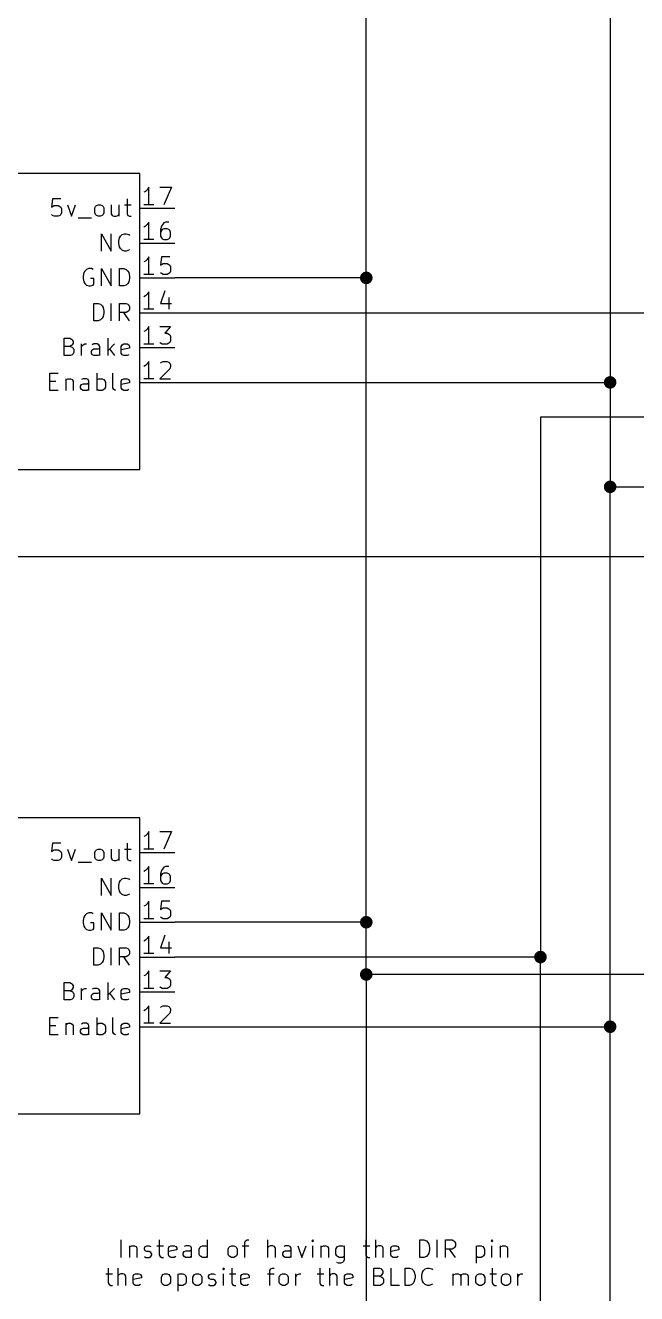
# Model space of a CAD drawing. Extents: x 0.4 to 16.1, y -11.3 to -0.4.
# Drawn here: x 9.421 to 11.176, y -8.416 to -4.775 of the extents above; entities that cross this region are included whole.
import ezdxf

# ---------------------------------------------------------------- set-up
doc = ezdxf.new("R2010")
doc.units = 0
doc.header["$MEASUREMENT"] = 0
for name, color, linetype in [('BLACK', 7, 'CONTINUOUS'), ('BLUE3', 171, 'CONTINUOUS'), ('CYAN2', 4, 'CONTINUOUS'), ('GRAY3', 9, 'CONTINUOUS'), ('LYELLOW', 51, 'CONTINUOUS'), ('MAGENTA4', 6, 'CONTINUOUS'), ('RED2', 1, 'CONTINUOUS'), ('RED3', 11, 'CONTINUOUS'), ('YELLOW3', 2, 'CONTINUOUS')]:
    doc.layers.add(name, color=color, linetype=linetype)

msp = doc.modelspace()

# ---------------------------------------------------------------- linework, layer by layer
at = {"layer": 'BLACK', "linetype": 'CONTINUOUS'}
for p, q in [((10.4, -5.5), (10.4, -3.75)), ((10.4, -5.5), (9.85, -5.5)), ((10.4, -7.35), (10.4, -5.5)), ((10.4, -7.35), (9.85, -7.35)), ((10.4, -7.5), (10.4, -7.35)), ((13.2, -7.5), (10.4, -7.5)), ((10.4, -7.5), (10.4, -9.3))]:
    msp.add_line(p, q, dxfattribs=at)
at = {"layer": 'BLACK', "const_width": 0.018}
for points in [[(10.391, -5.5, 1), (10.409, -5.5, 1)], [(10.391, -7.35, 1), (10.409, -7.35, 1)], [(10.391, -7.5, 1), (10.409, -7.5, 1)]]:
    msp.add_lwpolyline(points, format="xyb", close=True, dxfattribs=at)
at = {"layer": 'BLUE3', "linetype": 'CONTINUOUS'}
for p, q in [((9.6962, -8.3122), (9.6962, -8.2622)), ((9.8057, -8.2622), (9.8057, -8.3051)), ((9.9438, -8.3122), (9.9438, -8.2622)), ((10.051, -8.2694), (10.0533, -8.2646)), ((10.0533, -8.2646), (10.0581, -8.2622)), ((10.0581, -8.2622), (10.0629, -8.2622)), ((10.1176, -8.3122), (10.1176, -8.2622)), ((10.2462, -8.2622), (10.2438, -8.2646)), ((10.2438, -8.2646), (10.2462, -8.267)), ((10.2486, -8.2646), (10.2462, -8.2622)), ((10.2462, -8.2622), (10.2462, -8.267)), ((10.2462, -8.267), (10.2486, -8.2646)), ((10.3986, -8.2622), (10.3986, -8.3051)), ((10.4271, -8.3122), (10.4271, -8.2622)), ((10.5533, -8.3122), (10.5533, -8.2622)), ((10.5533, -8.2622), (10.5652, -8.2622)), ((10.5652, -8.2622), (10.5724, -8.2646)), ((10.5724, -8.2646), (10.5771, -8.2694)), ((10.6033, -8.3122), (10.6033, -8.2622)), ((10.6271, -8.3122), (10.6271, -8.2622)), ((10.6271, -8.2622), (10.6462, -8.2622)), ((10.6462, -8.2622), (10.6509, -8.2646)), ((10.6509, -8.2646), (10.6533, -8.267)), ((10.7605, -8.2622), (10.7581, -8.2646)), ((10.7581, -8.2646), (10.7605, -8.267)), ((10.7628, -8.2646), (10.7605, -8.2622)), ((10.7605, -8.2622), (10.7605, -8.267)), ((10.7605, -8.267), (10.7628, -8.2646)), ((9.72, -8.2789), (9.72, -8.3122)), ((9.72, -8.2836), (9.7224, -8.2813)), ((9.7224, -8.2813), (9.7272, -8.2789)), ((9.7272, -8.2789), (9.7343, -8.2789)), ((9.7343, -8.2789), (9.7391, -8.2813)), ((9.7391, -8.2813), (9.7414, -8.286)), ((9.7414, -8.286), (9.7414, -8.3122)), ((9.7629, -8.286), (9.7652, -8.2813)), ((9.7629, -8.2884), (9.7629, -8.286)), ((9.7652, -8.2932), (9.7629, -8.2884)), ((9.7652, -8.2813), (9.77, -8.2789)), ((9.77, -8.2956), (9.7652, -8.2932)), ((9.77, -8.2789), (9.7771, -8.2789)), ((9.7771, -8.2956), (9.77, -8.2956)), ((9.7771, -8.2789), (9.7819, -8.2813)), ((9.7819, -8.2979), (9.7771, -8.2956)), ((9.7843, -8.3027), (9.7819, -8.2979)), ((9.7986, -8.2789), (9.8176, -8.2789)), ((9.8319, -8.286), (9.8343, -8.2813)), ((9.8319, -8.3051), (9.8319, -8.286)), ((9.8557, -8.2908), (9.8319, -8.2956)), ((9.8343, -8.2813), (9.8391, -8.2789)), ((9.8391, -8.2789), (9.8486, -8.2789)), ((9.8486, -8.2789), (9.8533, -8.2813)), ((9.8533, -8.2813), (9.8557, -8.286)), ((9.8557, -8.286), (9.8557, -8.2908)), ((9.8748, -8.3003), (9.8771, -8.2956)), ((9.8748, -8.3051), (9.8748, -8.3003)), ((9.8819, -8.2789), (9.8771, -8.2813)), ((9.8771, -8.2956), (9.8819, -8.2932)), ((9.8914, -8.2789), (9.8819, -8.2789)), ((9.8819, -8.2932), (9.8938, -8.2932)), ((9.8962, -8.2813), (9.8914, -8.2789)), ((9.8938, -8.2932), (9.8986, -8.2908)), ((9.8986, -8.286), (9.8962, -8.2813)), ((9.8986, -8.3122), (9.8986, -8.286)), ((9.92, -8.2884), (9.9224, -8.2836)), ((9.92, -8.3027), (9.92, -8.2884)), ((9.9224, -8.2836), (9.9248, -8.2813)), ((9.9248, -8.2813), (9.9295, -8.2789)), ((9.9295, -8.2789), (9.9391, -8.2789)), ((9.9391, -8.2789), (9.9438, -8.2813)), ((10.0033, -8.2884), (10.0057, -8.2836)), ((10.0033, -8.3027), (10.0033, -8.2884)), ((10.0057, -8.2836), (10.0081, -8.2813)), ((10.0081, -8.2813), (10.0129, -8.2789)), ((10.0129, -8.2789), (10.02, -8.2789)), ((10.02, -8.2789), (10.0248, -8.2813)), ((10.0248, -8.2813), (10.0271, -8.2836)), ((10.0271, -8.2836), (10.0295, -8.2884)), ((10.0295, -8.2884), (10.0295, -8.3027)), ((10.0438, -8.2789), (10.0629, -8.2789)), ((10.051, -8.3122), (10.051, -8.2694)), ((10.12, -8.2813), (10.1176, -8.2836)), ((10.1248, -8.2789), (10.12, -8.2813)), ((10.1319, -8.2789), (10.1248, -8.2789)), ((10.1367, -8.2813), (10.1319, -8.2789)), ((10.139, -8.286), (10.1367, -8.2813)), ((10.139, -8.3122), (10.139, -8.286)), ((10.1605, -8.3003), (10.1629, -8.2956)), ((10.1605, -8.3051), (10.1605, -8.3003)), ((10.1676, -8.2789), (10.1629, -8.2813)), ((10.1629, -8.2956), (10.1676, -8.2932)), ((10.1771, -8.2789), (10.1676, -8.2789)), ((10.1676, -8.2932), (10.1795, -8.2932)), ((10.1819, -8.2813), (10.1771, -8.2789)), ((10.1795, -8.2932), (10.1843, -8.2908)), ((10.1843, -8.286), (10.1819, -8.2813)), ((10.1843, -8.3122), (10.1843, -8.286)), ((10.2033, -8.2789), (10.2152, -8.3122)), ((10.2152, -8.3122), (10.2271, -8.2789)), ((10.2462, -8.3122), (10.2462, -8.2789)), ((10.27, -8.2789), (10.27, -8.3122)), ((10.27, -8.2836), (10.2724, -8.2813)), ((10.2724, -8.2813), (10.2771, -8.2789)), ((10.2771, -8.2789), (10.2843, -8.2789)), ((10.2843, -8.2789), (10.289, -8.2813)), ((10.289, -8.2813), (10.2914, -8.286)), ((10.2914, -8.286), (10.2914, -8.3122)), ((10.3129, -8.2884), (10.3152, -8.2836)), ((10.3129, -8.3027), (10.3129, -8.2884)), ((10.3152, -8.2836), (10.3176, -8.2813)), ((10.3176, -8.2813), (10.3224, -8.2789)), ((10.3224, -8.2789), (10.3319, -8.2789)), ((10.3319, -8.2789), (10.3367, -8.2813)), ((10.3367, -8.2789), (10.3367, -8.3194)), ((10.3914, -8.2789), (10.4105, -8.2789)), ((10.4295, -8.2813), (10.4271, -8.2836)), ((10.4343, -8.2789), (10.4295, -8.2813)), ((10.4414, -8.2789), (10.4343, -8.2789)), ((10.4462, -8.2813), (10.4414, -8.2789)), ((10.4486, -8.286), (10.4462, -8.2813)), ((10.4486, -8.3122), (10.4486, -8.286)), ((10.47, -8.286), (10.4724, -8.2813)), ((10.47, -8.3051), (10.47, -8.286)), ((10.4938, -8.2908), (10.47, -8.2956)), ((10.4724, -8.2813), (10.4771, -8.2789)), ((10.4771, -8.2789), (10.4867, -8.2789)), ((10.4867, -8.2789), (10.4914, -8.2813)), ((10.4914, -8.2813), (10.4938, -8.286)), ((10.4938, -8.286), (10.4938, -8.2908)), ((10.5771, -8.2694), (10.5795, -8.2741)), ((10.5795, -8.3003), (10.5771, -8.3051)), ((10.5795, -8.2741), (10.5819, -8.2836)), ((10.5819, -8.2908), (10.5795, -8.3003)), ((10.5819, -8.2836), (10.5819, -8.2908)), ((10.6462, -8.2884), (10.6271, -8.2884)), ((10.6557, -8.3122), (10.639, -8.2884)), ((10.6509, -8.286), (10.6462, -8.2884)), ((10.6533, -8.2836), (10.6509, -8.286)), ((10.6533, -8.267), (10.6557, -8.2717)), ((10.6557, -8.2789), (10.6533, -8.2836)), ((10.6557, -8.2717), (10.6557, -8.2789)), ((10.7152, -8.2789), (10.7152, -8.3289)), ((10.7152, -8.2813), (10.72, -8.2789)), ((10.72, -8.2789), (10.7295, -8.2789)), ((10.7295, -8.2789), (10.7343, -8.2813)), ((10.7343, -8.2813), (10.7367, -8.2836)), ((10.7367, -8.2836), (10.739, -8.2884)), ((10.739, -8.2884), (10.739, -8.3027)), ((10.7605, -8.3122), (10.7605, -8.2789)), ((10.7843, -8.2789), (10.7843, -8.3122)), ((10.7843, -8.2836), (10.7867, -8.2813)), ((10.7867, -8.2813), (10.7914, -8.2789)), ((10.7914, -8.2789), (10.7986, -8.2789)), ((10.7986, -8.2789), (10.8033, -8.2813)), ((10.8033, -8.2813), (10.8057, -8.286)), ((10.8057, -8.286), (10.8057, -8.3122)), ((9.7629, -8.3098), (9.7676, -8.3122)), ((9.7676, -8.3122), (9.7771, -8.3122)), ((9.7771, -8.3122), (9.7819, -8.3098)), ((9.7819, -8.3098), (9.7843, -8.3051)), ((9.7843, -8.3051), (9.7843, -8.3027)), ((9.8057, -8.3051), (9.8081, -8.3098)), ((9.8081, -8.3098), (9.8129, -8.3122)), ((9.8129, -8.3122), (9.8176, -8.3122)), ((9.8343, -8.3098), (9.8319, -8.3051)), ((9.8391, -8.3122), (9.8343, -8.3098)), ((9.8486, -8.3122), (9.8391, -8.3122)), ((9.8533, -8.3098), (9.8486, -8.3122)), ((9.8771, -8.3098), (9.8748, -8.3051)), ((9.8819, -8.3122), (9.8771, -8.3098)), ((9.8938, -8.3122), (9.8819, -8.3122)), ((9.8986, -8.3098), (9.8938, -8.3122)), ((9.9224, -8.3075), (9.92, -8.3027)), ((9.9248, -8.3098), (9.9224, -8.3075)), ((9.9295, -8.3122), (9.9248, -8.3098)), ((9.9391, -8.3122), (9.9295, -8.3122)), ((9.9438, -8.3098), (9.9391, -8.3122)), ((10.0057, -8.3075), (10.0033, -8.3027)), ((10.0081, -8.3098), (10.0057, -8.3075)), ((10.0129, -8.3122), (10.0081, -8.3098)), ((10.02, -8.3122), (10.0129, -8.3122)), ((10.0248, -8.3098), (10.02, -8.3122)), ((10.0271, -8.3075), (10.0248, -8.3098)), ((10.0295, -8.3027), (10.0271, -8.3075)), ((10.1629, -8.3098), (10.1605, -8.3051)), ((10.1676, -8.3122), (10.1629, -8.3098)), ((10.1795, -8.3122), (10.1676, -8.3122)), ((10.1843, -8.3098), (10.1795, -8.3122)), ((10.3152, -8.3075), (10.3129, -8.3027)), ((10.3176, -8.3098), (10.3152, -8.3075)), ((10.32, -8.3289), (10.3152, -8.3265)), ((10.3224, -8.3122), (10.3176, -8.3098)), ((10.3271, -8.3289), (10.32, -8.3289)), ((10.3319, -8.3122), (10.3224, -8.3122)), ((10.3319, -8.3265), (10.3271, -8.3289)), ((10.3367, -8.3098), (10.3319, -8.3122)), ((10.3343, -8.3241), (10.3319, -8.3265)), ((10.3367, -8.3194), (10.3343, -8.3241)), ((10.3986, -8.3051), (10.4009, -8.3098)), ((10.4009, -8.3098), (10.4057, -8.3122)), ((10.4057, -8.3122), (10.4105, -8.3122)), ((10.4724, -8.3098), (10.47, -8.3051)), ((10.4771, -8.3122), (10.4724, -8.3098)), ((10.4867, -8.3122), (10.4771, -8.3122)), ((10.4914, -8.3098), (10.4867, -8.3122)), ((10.5652, -8.3122), (10.5533, -8.3122)), ((10.5724, -8.3098), (10.5652, -8.3122)), ((10.5771, -8.3051), (10.5724, -8.3098)), ((10.72, -8.3122), (10.7152, -8.3098)), ((10.7295, -8.3122), (10.72, -8.3122)), ((10.7343, -8.3098), (10.7295, -8.3122)), ((10.7367, -8.3075), (10.7343, -8.3098)), ((10.739, -8.3027), (10.7367, -8.3075)), ((9.6521, -8.3594), (9.6712, -8.3594)), ((9.6593, -8.3427), (9.6593, -8.3856)), ((9.6879, -8.3927), (9.6879, -8.3427)), ((9.6902, -8.3618), (9.6879, -8.3641)), ((9.695, -8.3594), (9.6902, -8.3618)), ((9.7021, -8.3594), (9.695, -8.3594)), ((9.7069, -8.3618), (9.7021, -8.3594)), ((9.7093, -8.3665), (9.7069, -8.3618)), ((9.7093, -8.3927), (9.7093, -8.3665)), ((9.7307, -8.3665), (9.7331, -8.3618)), ((9.7307, -8.3856), (9.7307, -8.3665)), ((9.7545, -8.3713), (9.7307, -8.376)), ((9.7331, -8.3618), (9.7379, -8.3594)), ((9.7379, -8.3594), (9.7474, -8.3594)), ((9.7474, -8.3594), (9.7521, -8.3618)), ((9.7521, -8.3618), (9.7545, -8.3665)), ((9.7545, -8.3665), (9.7545, -8.3713)), ((9.8117, -8.3689), (9.8141, -8.3641)), ((9.8117, -8.3832), (9.8117, -8.3689)), ((9.8141, -8.3641), (9.8164, -8.3618)), ((9.8164, -8.3618), (9.8212, -8.3594)), ((9.8212, -8.3594), (9.8283, -8.3594)), ((9.8283, -8.3594), (9.8331, -8.3618)), ((9.8331, -8.3618), (9.8355, -8.3641)), ((9.8355, -8.3641), (9.8379, -8.3689)), ((9.8379, -8.3689), (9.8379, -8.3832)), ((9.8593, -8.3594), (9.8593, -8.4094)), ((9.8593, -8.3618), (9.8641, -8.3594)), ((9.8641, -8.3594), (9.8736, -8.3594)), ((9.8736, -8.3594), (9.8783, -8.3618)), ((9.8783, -8.3618), (9.8807, -8.3641)), ((9.8807, -8.3641), (9.8831, -8.3689)), ((9.8831, -8.3689), (9.8831, -8.3832)), ((9.9021, -8.3689), (9.9045, -8.3641)), ((9.9021, -8.3832), (9.9021, -8.3689)), ((9.9045, -8.3641), (9.9069, -8.3618)), ((9.9069, -8.3618), (9.9117, -8.3594)), ((9.9117, -8.3594), (9.9188, -8.3594)), ((9.9188, -8.3594), (9.9236, -8.3618)), ((9.9236, -8.3618), (9.926, -8.3641)), ((9.926, -8.3641), (9.9283, -8.3689)), ((9.9283, -8.3689), (9.9283, -8.3832)), ((9.9474, -8.3665), (9.9498, -8.3618)), ((9.9474, -8.3689), (9.9474, -8.3665)), ((9.9498, -8.3737), (9.9474, -8.3689)), ((9.9498, -8.3618), (9.9545, -8.3594)), ((9.9545, -8.376), (9.9498, -8.3737)), ((9.9545, -8.3594), (9.9617, -8.3594)), ((9.9617, -8.3594), (9.9664, -8.3618)), ((9.9902, -8.3427), (9.9879, -8.3451)), ((9.9879, -8.3451), (9.9902, -8.3475)), ((9.9926, -8.3451), (9.9902, -8.3427)), ((9.9902, -8.3427), (9.9902, -8.3475)), ((9.9902, -8.3475), (9.9926, -8.3451)), ((9.9902, -8.3927), (9.9902, -8.3594)), ((10.0069, -8.3594), (10.026, -8.3594)), ((10.014, -8.3427), (10.014, -8.3856)), ((10.0402, -8.3665), (10.0426, -8.3618)), ((10.0402, -8.3856), (10.0402, -8.3665)), ((10.064, -8.3713), (10.0402, -8.376)), ((10.0426, -8.3618), (10.0474, -8.3594)), ((10.0474, -8.3594), (10.0569, -8.3594)), ((10.0569, -8.3594), (10.0617, -8.3618)), ((10.0617, -8.3618), (10.064, -8.3665)), ((10.064, -8.3665), (10.064, -8.3713)), ((10.1164, -8.3594), (10.1355, -8.3594)), ((10.1236, -8.3499), (10.126, -8.3451)), ((10.1236, -8.3927), (10.1236, -8.3499)), ((10.126, -8.3451), (10.1307, -8.3427)), ((10.1307, -8.3427), (10.1355, -8.3427)), ((10.1498, -8.3689), (10.1521, -8.3641)), ((10.1498, -8.3832), (10.1498, -8.3689)), ((10.1521, -8.3641), (10.1545, -8.3618)), ((10.1545, -8.3618), (10.1593, -8.3594)), ((10.1593, -8.3594), (10.1664, -8.3594)), ((10.1664, -8.3594), (10.1712, -8.3618)), ((10.1712, -8.3618), (10.1736, -8.3641)), ((10.1736, -8.3641), (10.176, -8.3689)), ((10.176, -8.3689), (10.176, -8.3832)), ((10.1974, -8.3927), (10.1974, -8.3594)), ((10.1974, -8.3689), (10.1998, -8.3641)), ((10.1998, -8.3641), (10.2021, -8.3618)), ((10.2021, -8.3618), (10.2069, -8.3594)), ((10.2069, -8.3594), (10.2117, -8.3594)), ((10.2593, -8.3594), (10.2783, -8.3594)), ((10.2664, -8.3427), (10.2664, -8.3856)), ((10.295, -8.3927), (10.295, -8.3427)), ((10.2974, -8.3618), (10.295, -8.3641)), ((10.3021, -8.3594), (10.2974, -8.3618)), ((10.3093, -8.3594), (10.3021, -8.3594)), ((10.314, -8.3618), (10.3093, -8.3594)), ((10.3164, -8.3665), (10.314, -8.3618)), ((10.3164, -8.3927), (10.3164, -8.3665)), ((10.3379, -8.3665), (10.3402, -8.3618)), ((10.3379, -8.3856), (10.3379, -8.3665)), ((10.3617, -8.3713), (10.3379, -8.376)), ((10.3402, -8.3618), (10.345, -8.3594)), ((10.345, -8.3594), (10.3545, -8.3594)), ((10.3545, -8.3594), (10.3593, -8.3618)), ((10.3593, -8.3618), (10.3617, -8.3665)), ((10.3617, -8.3665), (10.3617, -8.3713)), ((10.4212, -8.3927), (10.4212, -8.3427)), ((10.4212, -8.3427), (10.4379, -8.3427)), ((10.4379, -8.3665), (10.4212, -8.3665)), ((10.4379, -8.3427), (10.4426, -8.3451)), ((10.4426, -8.3641), (10.4379, -8.3665)), ((10.4379, -8.3665), (10.445, -8.3689)), ((10.4426, -8.3451), (10.445, -8.3475)), ((10.445, -8.3618), (10.4426, -8.3641)), ((10.445, -8.3475), (10.4474, -8.3522)), ((10.4474, -8.357), (10.445, -8.3618)), ((10.445, -8.3689), (10.4474, -8.3713)), ((10.4474, -8.3522), (10.4474, -8.357)), ((10.4474, -8.3713), (10.4498, -8.376)), ((10.4712, -8.3927), (10.4712, -8.3427)), ((10.5117, -8.3927), (10.5117, -8.3427)), ((10.5117, -8.3427), (10.5236, -8.3427)), ((10.5236, -8.3427), (10.5307, -8.3451)), ((10.5307, -8.3451), (10.5355, -8.3499)), ((10.5355, -8.3499), (10.5379, -8.3546)), ((10.5379, -8.3546), (10.5402, -8.3641)), ((10.5402, -8.3713), (10.5379, -8.3808)), ((10.5402, -8.3641), (10.5402, -8.3713)), ((10.5593, -8.3641), (10.5617, -8.3546)), ((10.5593, -8.3713), (10.5593, -8.3641)), ((10.5617, -8.3808), (10.5593, -8.3713)), ((10.5617, -8.3546), (10.564, -8.3499)), ((10.564, -8.3499), (10.5688, -8.3451)), ((10.5688, -8.3451), (10.5759, -8.3427)), ((10.5759, -8.3427), (10.5807, -8.3427)), ((10.5807, -8.3427), (10.5879, -8.3451)), ((10.5879, -8.3451), (10.5902, -8.3475)), ((10.6498, -8.3927), (10.6498, -8.3594)), ((10.6498, -8.3641), (10.6521, -8.3618)), ((10.6521, -8.3618), (10.6569, -8.3594)), ((10.6569, -8.3594), (10.664, -8.3594)), ((10.664, -8.3594), (10.6688, -8.3618)), ((10.6688, -8.3618), (10.6712, -8.3665)), ((10.6712, -8.3665), (10.6736, -8.3618)), ((10.6712, -8.3665), (10.6712, -8.3927)), ((10.6736, -8.3618), (10.6783, -8.3594)), ((10.6783, -8.3594), (10.6855, -8.3594)), ((10.6855, -8.3594), (10.6902, -8.3618)), ((10.6902, -8.3618), (10.6926, -8.3665)), ((10.6926, -8.3665), (10.6926, -8.3927)), ((10.714, -8.3689), (10.7164, -8.3641)), ((10.714, -8.3832), (10.714, -8.3689)), ((10.7164, -8.3641), (10.7188, -8.3618)), ((10.7188, -8.3618), (10.7236, -8.3594)), ((10.7236, -8.3594), (10.7307, -8.3594)), ((10.7307, -8.3594), (10.7355, -8.3618)), ((10.7355, -8.3618), (10.7379, -8.3641)), ((10.7379, -8.3641), (10.7402, -8.3689)), ((10.7402, -8.3689), (10.7402, -8.3832)), ((10.7545, -8.3594), (10.7736, -8.3594)), ((10.7617, -8.3427), (10.7617, -8.3856)), ((10.7879, -8.3689), (10.7902, -8.3641)), ((10.7879, -8.3832), (10.7879, -8.3689)), ((10.7902, -8.3641), (10.7926, -8.3618)), ((10.7926, -8.3618), (10.7974, -8.3594)), ((10.7974, -8.3594), (10.8045, -8.3594)), ((10.8045, -8.3594), (10.8093, -8.3618)), ((10.8093, -8.3618), (10.8117, -8.3641)), ((10.8117, -8.3641), (10.814, -8.3689)), ((10.814, -8.3689), (10.814, -8.3832)), ((10.8355, -8.3927), (10.8355, -8.3594)), ((10.8355, -8.3689), (10.8378, -8.3641)), ((10.8378, -8.3641), (10.8402, -8.3618)), ((10.8402, -8.3618), (10.845, -8.3594)), ((10.845, -8.3594), (10.8498, -8.3594)), ((9.6593, -8.3856), (9.6617, -8.3903)), ((9.6617, -8.3903), (9.6664, -8.3927)), ((9.6664, -8.3927), (9.6712, -8.3927)), ((9.7331, -8.3903), (9.7307, -8.3856)), ((9.7379, -8.3927), (9.7331, -8.3903)), ((9.7474, -8.3927), (9.7379, -8.3927)), ((9.7521, -8.3903), (9.7474, -8.3927)), ((9.8141, -8.388), (9.8117, -8.3832)), ((9.8164, -8.3903), (9.8141, -8.388)), ((9.8212, -8.3927), (9.8164, -8.3903)), ((9.8283, -8.3927), (9.8212, -8.3927)), ((9.8331, -8.3903), (9.8283, -8.3927)), ((9.8355, -8.388), (9.8331, -8.3903)), ((9.8379, -8.3832), (9.8355, -8.388)), ((9.8641, -8.3927), (9.8593, -8.3903)), ((9.8736, -8.3927), (9.8641, -8.3927)), ((9.8783, -8.3903), (9.8736, -8.3927)), ((9.8807, -8.388), (9.8783, -8.3903)), ((9.8831, -8.3832), (9.8807, -8.388)), ((9.9045, -8.388), (9.9021, -8.3832)), ((9.9069, -8.3903), (9.9045, -8.388)), ((9.9117, -8.3927), (9.9069, -8.3903)), ((9.9188, -8.3927), (9.9117, -8.3927)), ((9.9236, -8.3903), (9.9188, -8.3927)), ((9.926, -8.388), (9.9236, -8.3903)), ((9.9283, -8.3832), (9.926, -8.388)), ((9.9474, -8.3903), (9.9521, -8.3927)), ((9.9521, -8.3927), (9.9617, -8.3927)), ((9.9617, -8.376), (9.9545, -8.376)), ((9.9664, -8.3784), (9.9617, -8.376)), ((9.9617, -8.3927), (9.9664, -8.3903)), ((9.9688, -8.3832), (9.9664, -8.3784)), ((9.9664, -8.3903), (9.9688, -8.3856)), ((9.9688, -8.3856), (9.9688, -8.3832)), ((10.014, -8.3856), (10.0164, -8.3903)), ((10.0164, -8.3903), (10.0212, -8.3927)), ((10.0212, -8.3927), (10.026, -8.3927)), ((10.0426, -8.3903), (10.0402, -8.3856)), ((10.0474, -8.3927), (10.0426, -8.3903)), ((10.0569, -8.3927), (10.0474, -8.3927)), ((10.0617, -8.3903), (10.0569, -8.3927)), ((10.1521, -8.388), (10.1498, -8.3832)), ((10.1545, -8.3903), (10.1521, -8.388)), ((10.1593, -8.3927), (10.1545, -8.3903)), ((10.1664, -8.3927), (10.1593, -8.3927)), ((10.1712, -8.3903), (10.1664, -8.3927)), ((10.1736, -8.388), (10.1712, -8.3903)), ((10.176, -8.3832), (10.1736, -8.388)), ((10.2664, -8.3856), (10.2688, -8.3903)), ((10.2688, -8.3903), (10.2736, -8.3927)), ((10.2736, -8.3927), (10.2783, -8.3927)), ((10.3402, -8.3903), (10.3379, -8.3856)), ((10.345, -8.3927), (10.3402, -8.3903)), ((10.3545, -8.3927), (10.345, -8.3927)), ((10.3593, -8.3903), (10.3545, -8.3927)), ((10.4402, -8.3927), (10.4212, -8.3927)), ((10.445, -8.3903), (10.4402, -8.3927)), ((10.4474, -8.388), (10.445, -8.3903)), ((10.4498, -8.3832), (10.4474, -8.388)), ((10.4498, -8.376), (10.4498, -8.3832)), ((10.495, -8.3927), (10.4712, -8.3927)), ((10.5236, -8.3927), (10.5117, -8.3927)), ((10.5307, -8.3903), (10.5236, -8.3927)), ((10.5355, -8.3856), (10.5307, -8.3903)), ((10.5379, -8.3808), (10.5355, -8.3856)), ((10.564, -8.3856), (10.5617, -8.3808)), ((10.5688, -8.3903), (10.564, -8.3856)), ((10.5759, -8.3927), (10.5688, -8.3903)), ((10.5807, -8.3927), (10.5759, -8.3927)), ((10.5879, -8.3903), (10.5807, -8.3927)), ((10.5902, -8.388), (10.5879, -8.3903)), ((10.7164, -8.388), (10.714, -8.3832)), ((10.7188, -8.3903), (10.7164, -8.388)), ((10.7236, -8.3927), (10.7188, -8.3903)), ((10.7307, -8.3927), (10.7236, -8.3927)), ((10.7355, -8.3903), (10.7307, -8.3927)), ((10.7379, -8.388), (10.7355, -8.3903)), ((10.7402, -8.3832), (10.7379, -8.388)), ((10.7617, -8.3856), (10.764, -8.3903)), ((10.764, -8.3903), (10.7688, -8.3927)), ((10.7688, -8.3927), (10.7736, -8.3927)), ((10.7902, -8.388), (10.7879, -8.3832)), ((10.7926, -8.3903), (10.7902, -8.388)), ((10.7974, -8.3927), (10.7926, -8.3903)), ((10.8045, -8.3927), (10.7974, -8.3927)), ((10.8093, -8.3903), (10.8045, -8.3927)), ((10.8117, -8.388), (10.8093, -8.3903)), ((10.814, -8.3832), (10.8117, -8.388))]:
    msp.add_line(p, q, dxfattribs=at)
at = {"layer": 'CYAN2', "linetype": 'CONTINUOUS'}
for p, q in [((9.4991, -5.2731), (9.4967, -5.2969)), ((9.5229, -5.2731), (9.4991, -5.2731)), ((9.7133, -5.2731), (9.7133, -5.316)), ((9.4967, -5.2969), (9.4991, -5.2946)), ((9.4991, -5.2946), (9.5038, -5.2922)), ((9.5038, -5.2922), (9.5157, -5.2922)), ((9.5157, -5.2922), (9.5205, -5.2946)), ((9.5205, -5.2946), (9.5229, -5.2969)), ((9.5229, -5.2969), (9.5252, -5.3017)), ((9.5252, -5.3136), (9.5229, -5.3184)), ((9.5252, -5.3017), (9.5252, -5.3136)), ((9.5419, -5.2898), (9.5538, -5.3231)), ((9.5538, -5.3231), (9.5657, -5.2898)), ((9.6205, -5.2993), (9.6229, -5.2946)), ((9.6205, -5.3136), (9.6205, -5.2993)), ((9.6229, -5.3184), (9.6205, -5.3136)), ((9.6229, -5.2946), (9.6252, -5.2922)), ((9.6252, -5.2922), (9.63, -5.2898)), ((9.63, -5.2898), (9.6371, -5.2898)), ((9.6371, -5.2898), (9.6419, -5.2922)), ((9.6419, -5.2922), (9.6443, -5.2946)), ((9.6443, -5.2946), (9.6467, -5.2993)), ((9.6467, -5.3136), (9.6443, -5.3184)), ((9.6467, -5.2993), (9.6467, -5.3136)), ((9.6681, -5.2898), (9.6681, -5.316)), ((9.6681, -5.316), (9.6705, -5.3208)), ((9.6895, -5.2898), (9.6895, -5.3231)), ((9.7062, -5.2898), (9.7252, -5.2898)), ((9.7133, -5.316), (9.7157, -5.3208)), ((9.4991, -5.3208), (9.4967, -5.3184)), ((9.5038, -5.3231), (9.4991, -5.3208)), ((9.5157, -5.3231), (9.5038, -5.3231)), ((9.5205, -5.3208), (9.5157, -5.3231)), ((9.5229, -5.3184), (9.5205, -5.3208)), ((9.5729, -5.3279), (9.611, -5.3279)), ((9.6252, -5.3208), (9.6229, -5.3184)), ((9.63, -5.3231), (9.6252, -5.3208)), ((9.6371, -5.3231), (9.63, -5.3231)), ((9.6419, -5.3208), (9.6371, -5.3231)), ((9.6443, -5.3184), (9.6419, -5.3208)), ((9.6705, -5.3208), (9.6752, -5.3231)), ((9.6752, -5.3231), (9.6824, -5.3231)), ((9.6824, -5.3231), (9.6871, -5.3208)), ((9.6871, -5.3208), (9.6895, -5.3184)), ((9.7157, -5.3208), (9.7205, -5.3231)), ((9.7205, -5.3231), (9.7252, -5.3231)), ((9.6395, -5.4231), (9.6395, -5.3731)), ((9.6395, -5.3731), (9.6681, -5.4231)), ((9.6681, -5.4231), (9.6681, -5.3731)), ((9.6895, -5.3946), (9.6919, -5.385)), ((9.6919, -5.385), (9.6943, -5.3803)), ((9.6943, -5.3803), (9.699, -5.3755)), ((9.699, -5.3755), (9.7062, -5.3731)), ((9.7062, -5.3731), (9.7109, -5.3731)), ((9.7109, -5.3731), (9.7181, -5.3755)), ((9.7181, -5.3755), (9.7205, -5.3779)), ((9.6895, -5.4017), (9.6895, -5.3946)), ((9.6919, -5.4112), (9.6895, -5.4017)), ((9.6943, -5.416), (9.6919, -5.4112)), ((9.699, -5.4208), (9.6943, -5.416)), ((9.7062, -5.4231), (9.699, -5.4208)), ((9.7109, -5.4231), (9.7062, -5.4231)), ((9.7181, -5.4208), (9.7109, -5.4231)), ((9.7205, -5.4184), (9.7181, -5.4208)), ((9.5895, -5.485), (9.5871, -5.4946)), ((9.5871, -5.4946), (9.5871, -5.5017)), ((9.5919, -5.4803), (9.5895, -5.485)), ((9.5967, -5.4755), (9.5919, -5.4803)), ((9.6038, -5.4731), (9.5967, -5.4755)), ((9.6109, -5.4731), (9.6038, -5.4731)), ((9.6157, -5.4755), (9.6109, -5.4731)), ((9.6395, -5.5231), (9.6395, -5.4731)), ((9.6395, -5.4731), (9.6681, -5.5231)), ((9.6681, -5.5231), (9.6681, -5.4731)), ((9.6919, -5.5231), (9.6919, -5.4731)), ((9.6919, -5.4731), (9.7038, -5.4731)), ((9.7038, -5.4731), (9.7109, -5.4755)), ((9.7109, -5.4755), (9.7157, -5.4803)), ((9.7157, -5.4803), (9.7181, -5.485)), ((9.7181, -5.485), (9.7205, -5.4946)), ((9.7205, -5.4946), (9.7205, -5.5017)), ((9.5871, -5.5017), (9.5895, -5.5112)), ((9.5895, -5.5112), (9.5919, -5.516)), ((9.5919, -5.516), (9.5967, -5.5208)), ((9.5967, -5.5208), (9.6038, -5.5231)), ((9.6038, -5.5231), (9.6086, -5.5231)), ((9.6181, -5.5017), (9.6086, -5.5017)), ((9.6086, -5.5231), (9.6157, -5.5208)), ((9.6157, -5.5208), (9.6181, -5.5184)), ((9.6181, -5.5184), (9.6181, -5.5017)), ((9.7038, -5.5231), (9.6919, -5.5231)), ((9.7109, -5.5208), (9.7038, -5.5231)), ((9.7157, -5.516), (9.7109, -5.5208)), ((9.7181, -5.5112), (9.7157, -5.516)), ((9.7205, -5.5017), (9.7181, -5.5112)), ((9.6181, -5.6231), (9.6181, -5.5731)), ((9.6181, -5.5731), (9.63, -5.5731)), ((9.63, -5.5731), (9.6371, -5.5755)), ((9.6371, -5.5755), (9.6419, -5.5803)), ((9.6419, -5.5803), (9.6443, -5.585)), ((9.6443, -5.585), (9.6467, -5.5946)), ((9.6467, -5.6017), (9.6443, -5.6112)), ((9.6467, -5.5946), (9.6467, -5.6017)), ((9.6681, -5.6231), (9.6681, -5.5731)), ((9.6919, -5.6231), (9.6919, -5.5731)), ((9.6919, -5.5731), (9.7109, -5.5731)), ((9.7109, -5.5993), (9.6919, -5.5993)), ((9.7205, -5.6231), (9.7038, -5.5993)), ((9.7109, -5.5731), (9.7157, -5.5755)), ((9.7157, -5.5969), (9.7109, -5.5993)), ((9.7157, -5.5755), (9.7181, -5.5779)), ((9.7181, -5.5946), (9.7157, -5.5969)), ((9.7181, -5.5779), (9.7205, -5.5827)), ((9.7205, -5.5898), (9.7181, -5.5946)), ((9.7205, -5.5827), (9.7205, -5.5898)), ((9.63, -5.6231), (9.6181, -5.6231)), ((9.6371, -5.6208), (9.63, -5.6231)), ((9.6419, -5.616), (9.6371, -5.6208)), ((9.6443, -5.6112), (9.6419, -5.616)), ((9.5324, -5.7231), (9.5324, -5.6731)), ((9.5324, -5.6731), (9.549, -5.6731)), ((9.549, -5.6731), (9.5538, -5.6755)), ((9.5538, -5.6755), (9.5562, -5.6779)), ((9.5562, -5.6779), (9.5586, -5.6827)), ((9.6586, -5.7231), (9.6586, -5.6731)), ((9.549, -5.6969), (9.5324, -5.6969)), ((9.5538, -5.6946), (9.549, -5.6969)), ((9.549, -5.6969), (9.5562, -5.6993)), ((9.5562, -5.6922), (9.5538, -5.6946)), ((9.5586, -5.6874), (9.5562, -5.6922)), ((9.5562, -5.6993), (9.5586, -5.7017)), ((9.5586, -5.6827), (9.5586, -5.6874)), ((9.5586, -5.7017), (9.5609, -5.7065)), ((9.5609, -5.7136), (9.5586, -5.7184)), ((9.5609, -5.7065), (9.5609, -5.7136)), ((9.5824, -5.7231), (9.5824, -5.6898)), ((9.5824, -5.6993), (9.5848, -5.6946)), ((9.5848, -5.6946), (9.5871, -5.6922)), ((9.5871, -5.6922), (9.5919, -5.6898)), ((9.5919, -5.6898), (9.5967, -5.6898)), ((9.611, -5.7112), (9.6133, -5.7065)), ((9.611, -5.716), (9.611, -5.7112)), ((9.6133, -5.7208), (9.611, -5.716)), ((9.6181, -5.6898), (9.6133, -5.6922)), ((9.6133, -5.7065), (9.6181, -5.7041)), ((9.6276, -5.6898), (9.6181, -5.6898)), ((9.6181, -5.7041), (9.63, -5.7041)), ((9.6324, -5.6922), (9.6276, -5.6898)), ((9.63, -5.7041), (9.6348, -5.7017)), ((9.6348, -5.6969), (9.6324, -5.6922)), ((9.6348, -5.7231), (9.6348, -5.6969)), ((9.6776, -5.6898), (9.6586, -5.7088)), ((9.6633, -5.7041), (9.6776, -5.7231)), ((9.6967, -5.6969), (9.699, -5.6922)), ((9.6967, -5.716), (9.6967, -5.6969)), ((9.7205, -5.7017), (9.6967, -5.7065)), ((9.699, -5.7208), (9.6967, -5.716)), ((9.699, -5.6922), (9.7038, -5.6898)), ((9.7038, -5.6898), (9.7133, -5.6898)), ((9.7133, -5.6898), (9.7181, -5.6922)), ((9.7181, -5.6922), (9.7205, -5.6969)), ((9.7205, -5.6969), (9.7205, -5.7017)), ((9.5514, -5.7231), (9.5324, -5.7231)), ((9.5562, -5.7208), (9.5514, -5.7231)), ((9.5586, -5.7184), (9.5562, -5.7208)), ((9.6181, -5.7231), (9.6133, -5.7208)), ((9.63, -5.7231), (9.6181, -5.7231)), ((9.6348, -5.7208), (9.63, -5.7231)), ((9.7038, -5.7231), (9.699, -5.7208)), ((9.7133, -5.7231), (9.7038, -5.7231)), ((9.7181, -5.7208), (9.7133, -5.7231)), ((9.4919, -5.8231), (9.4919, -5.7731)), ((9.4919, -5.7731), (9.5157, -5.7731)), ((9.6276, -5.8231), (9.6276, -5.7731)), ((9.6729, -5.816), (9.6729, -5.7731)), ((9.4919, -5.7969), (9.5086, -5.7969)), ((9.5157, -5.8231), (9.4919, -5.8231)), ((9.5371, -5.7898), (9.5371, -5.8231)), ((9.5371, -5.7946), (9.5395, -5.7922)), ((9.5395, -5.7922), (9.5443, -5.7898)), ((9.5443, -5.7898), (9.5514, -5.7898)), ((9.5514, -5.7898), (9.5562, -5.7922)), ((9.5562, -5.7922), (9.5586, -5.7969)), ((9.5586, -5.7969), (9.5586, -5.8231)), ((9.58, -5.8112), (9.5824, -5.8065)), ((9.58, -5.816), (9.58, -5.8112)), ((9.5824, -5.8208), (9.58, -5.816)), ((9.5871, -5.7898), (9.5824, -5.7922)), ((9.5824, -5.8065), (9.5871, -5.8041)), ((9.5871, -5.8231), (9.5824, -5.8208)), ((9.5967, -5.7898), (9.5871, -5.7898)), ((9.5871, -5.8041), (9.5991, -5.8041)), ((9.5991, -5.8231), (9.5871, -5.8231)), ((9.6014, -5.7922), (9.5967, -5.7898)), ((9.5991, -5.8041), (9.6038, -5.8017)), ((9.6038, -5.8208), (9.5991, -5.8231)), ((9.6038, -5.7969), (9.6014, -5.7922)), ((9.6038, -5.8231), (9.6038, -5.7969)), ((9.6276, -5.7922), (9.6324, -5.7898)), ((9.6324, -5.8231), (9.6276, -5.8208)), ((9.6324, -5.7898), (9.6419, -5.7898)), ((9.6419, -5.8231), (9.6324, -5.8231)), ((9.6419, -5.7898), (9.6467, -5.7922)), ((9.6467, -5.8208), (9.6419, -5.8231)), ((9.6467, -5.7922), (9.649, -5.7946)), ((9.649, -5.8184), (9.6467, -5.8208)), ((9.649, -5.7946), (9.6514, -5.7993)), ((9.6514, -5.8136), (9.649, -5.8184)), ((9.6514, -5.7993), (9.6514, -5.8136)), ((9.6752, -5.8208), (9.6729, -5.816)), ((9.68, -5.8231), (9.6752, -5.8208)), ((9.6967, -5.7969), (9.699, -5.7922)), ((9.6967, -5.816), (9.6967, -5.7969)), ((9.7205, -5.8017), (9.6967, -5.8065)), ((9.699, -5.8208), (9.6967, -5.816)), ((9.699, -5.7922), (9.7038, -5.7898)), ((9.7038, -5.8231), (9.699, -5.8208)), ((9.7038, -5.7898), (9.7133, -5.7898)), ((9.7133, -5.8231), (9.7038, -5.8231)), ((9.7133, -5.7898), (9.7181, -5.7922)), ((9.7181, -5.8208), (9.7133, -5.8231)), ((9.7181, -5.7922), (9.7205, -5.7969)), ((9.7205, -5.7969), (9.7205, -5.8017)), ((9.4991, -7.1231), (9.4967, -7.1469)), ((9.5229, -7.1231), (9.4991, -7.1231)), ((9.7133, -7.1231), (9.7133, -7.166)), ((9.4967, -7.1469), (9.4991, -7.1446)), ((9.4991, -7.1708), (9.4967, -7.1684)), ((9.4991, -7.1446), (9.5038, -7.1422)), ((9.5038, -7.1731), (9.4991, -7.1708)), ((9.5038, -7.1422), (9.5157, -7.1422)), ((9.5157, -7.1731), (9.5038, -7.1731)), ((9.5157, -7.1422), (9.5205, -7.1446)), ((9.5205, -7.1708), (9.5157, -7.1731)), ((9.5205, -7.1446), (9.5229, -7.1469)), ((9.5229, -7.1684), (9.5205, -7.1708)), ((9.5229, -7.1469), (9.5252, -7.1517)), ((9.5252, -7.1636), (9.5229, -7.1684)), ((9.5252, -7.1517), (9.5252, -7.1636)), ((9.5419, -7.1398), (9.5538, -7.1731)), ((9.5538, -7.1731), (9.5657, -7.1398)), ((9.6205, -7.1493), (9.6229, -7.1446)), ((9.6205, -7.1636), (9.6205, -7.1493)), ((9.6229, -7.1684), (9.6205, -7.1636)), ((9.6229, -7.1446), (9.6252, -7.1422)), ((9.6252, -7.1708), (9.6229, -7.1684)), ((9.6252, -7.1422), (9.63, -7.1398)), ((9.63, -7.1731), (9.6252, -7.1708)), ((9.63, -7.1398), (9.6371, -7.1398)), ((9.6371, -7.1731), (9.63, -7.1731)), ((9.6371, -7.1398), (9.6419, -7.1422)), ((9.6419, -7.1708), (9.6371, -7.1731)), ((9.6419, -7.1422), (9.6443, -7.1446)), ((9.6443, -7.1684), (9.6419, -7.1708)), ((9.6443, -7.1446), (9.6467, -7.1493)), ((9.6467, -7.1636), (9.6443, -7.1684)), ((9.6467, -7.1493), (9.6467, -7.1636)), ((9.6681, -7.1398), (9.6681, -7.166)), ((9.6681, -7.166), (9.6705, -7.1708)), ((9.6705, -7.1708), (9.6752, -7.1731)), ((9.6752, -7.1731), (9.6824, -7.1731)), ((9.6824, -7.1731), (9.6871, -7.1708)), ((9.6871, -7.1708), (9.6895, -7.1684)), ((9.6895, -7.1398), (9.6895, -7.1731)), ((9.7062, -7.1398), (9.7252, -7.1398)), ((9.7133, -7.166), (9.7157, -7.1708)), ((9.7157, -7.1708), (9.7205, -7.1731)), ((9.7205, -7.1731), (9.7252, -7.1731)), ((9.5729, -7.1779), (9.611, -7.1779)), ((9.6395, -7.2731), (9.6395, -7.2231)), ((9.6395, -7.2231), (9.6681, -7.2731)), ((9.6681, -7.2731), (9.6681, -7.2231)), ((9.6895, -7.2446), (9.6919, -7.235)), ((9.6895, -7.2517), (9.6895, -7.2446)), ((9.6919, -7.235), (9.6943, -7.2303)), ((9.6943, -7.2303), (9.699, -7.2255)), ((9.699, -7.2255), (9.7062, -7.2231)), ((9.7062, -7.2231), (9.7109, -7.2231)), ((9.7109, -7.2231), (9.7181, -7.2255)), ((9.7181, -7.2255), (9.7205, -7.2279)), ((9.6919, -7.2612), (9.6895, -7.2517)), ((9.6943, -7.266), (9.6919, -7.2612)), ((9.699, -7.2708), (9.6943, -7.266)), ((9.7062, -7.2731), (9.699, -7.2708)), ((9.7109, -7.2731), (9.7062, -7.2731)), ((9.7181, -7.2708), (9.7109, -7.2731)), ((9.7205, -7.2684), (9.7181, -7.2708)), ((9.5895, -7.335), (9.5871, -7.3446)), ((9.5871, -7.3446), (9.5871, -7.3517)), ((9.5871, -7.3517), (9.5895, -7.3612)), ((9.5919, -7.3303), (9.5895, -7.335)), ((9.5967, -7.3255), (9.5919, -7.3303)), ((9.6038, -7.3231), (9.5967, -7.3255)), ((9.6109, -7.3231), (9.6038, -7.3231)), ((9.6181, -7.3517), (9.6086, -7.3517)), ((9.6157, -7.3255), (9.6109, -7.3231)), ((9.6181, -7.3684), (9.6181, -7.3517)), ((9.6395, -7.3731), (9.6395, -7.3231)), ((9.6395, -7.3231), (9.6681, -7.3731)), ((9.6681, -7.3731), (9.6681, -7.3231)), ((9.6919, -7.3731), (9.6919, -7.3231)), ((9.6919, -7.3231), (9.7038, -7.3231)), ((9.7038, -7.3231), (9.7109, -7.3255)), ((9.7109, -7.3255), (9.7157, -7.3303)), ((9.7157, -7.3303), (9.7181, -7.335)), ((9.7181, -7.335), (9.7205, -7.3446)), ((9.7205, -7.3517), (9.7181, -7.3612)), ((9.7205, -7.3446), (9.7205, -7.3517)), ((9.5895, -7.3612), (9.5919, -7.366)), ((9.5919, -7.366), (9.5967, -7.3708)), ((9.5967, -7.3708), (9.6038, -7.3731)), ((9.6038, -7.3731), (9.6086, -7.3731)), ((9.6086, -7.3731), (9.6157, -7.3708)), ((9.6157, -7.3708), (9.6181, -7.3684)), ((9.7038, -7.3731), (9.6919, -7.3731)), ((9.7109, -7.3708), (9.7038, -7.3731)), ((9.7157, -7.366), (9.7109, -7.3708)), ((9.7181, -7.3612), (9.7157, -7.366)), ((9.6181, -7.4731), (9.6181, -7.4231)), ((9.6181, -7.4231), (9.63, -7.4231)), ((9.63, -7.4231), (9.6371, -7.4255)), ((9.6371, -7.4255), (9.6419, -7.4303)), ((9.6681, -7.4731), (9.6681, -7.4231)), ((9.6919, -7.4731), (9.6919, -7.4231)), ((9.6919, -7.4231), (9.7109, -7.4231)), ((9.7109, -7.4231), (9.7157, -7.4255)), ((9.7157, -7.4255), (9.7181, -7.4279)), ((9.7181, -7.4279), (9.7205, -7.4327)), ((9.6419, -7.4303), (9.6443, -7.435)), ((9.6443, -7.4612), (9.6419, -7.466)), ((9.6443, -7.435), (9.6467, -7.4446)), ((9.6467, -7.4517), (9.6443, -7.4612)), ((9.6467, -7.4446), (9.6467, -7.4517)), ((9.7109, -7.4493), (9.6919, -7.4493)), ((9.7205, -7.4731), (9.7038, -7.4493)), ((9.7157, -7.4469), (9.7109, -7.4493)), ((9.7181, -7.4446), (9.7157, -7.4469)), ((9.7205, -7.4398), (9.7181, -7.4446)), ((9.7205, -7.4327), (9.7205, -7.4398)), ((9.63, -7.4731), (9.6181, -7.4731)), ((9.6371, -7.4708), (9.63, -7.4731)), ((9.6419, -7.466), (9.6371, -7.4708)), ((9.5324, -7.5731), (9.5324, -7.5231)), ((9.5324, -7.5231), (9.549, -7.5231)), ((9.549, -7.5231), (9.5538, -7.5255)), ((9.5538, -7.5255), (9.5562, -7.5279)), ((9.5562, -7.5279), (9.5586, -7.5327)), ((9.5586, -7.5374), (9.5562, -7.5422)), ((9.5586, -7.5327), (9.5586, -7.5374)), ((9.6586, -7.5731), (9.6586, -7.5231)), ((9.549, -7.5469), (9.5324, -7.5469)), ((9.5514, -7.5731), (9.5324, -7.5731)), ((9.5538, -7.5446), (9.549, -7.5469)), ((9.549, -7.5469), (9.5562, -7.5493)), ((9.5562, -7.5708), (9.5514, -7.5731)), ((9.5562, -7.5422), (9.5538, -7.5446)), ((9.5562, -7.5493), (9.5586, -7.5517)), ((9.5586, -7.5684), (9.5562, -7.5708)), ((9.5586, -7.5517), (9.5609, -7.5565)), ((9.5609, -7.5636), (9.5586, -7.5684)), ((9.5609, -7.5565), (9.5609, -7.5636)), ((9.5824, -7.5731), (9.5824, -7.5398)), ((9.5824, -7.5493), (9.5848, -7.5446)), ((9.5848, -7.5446), (9.5871, -7.5422)), ((9.5871, -7.5422), (9.5919, -7.5398)), ((9.5919, -7.5398), (9.5967, -7.5398)), ((9.611, -7.5612), (9.6133, -7.5565)), ((9.611, -7.566), (9.611, -7.5612)), ((9.6133, -7.5708), (9.611, -7.566)), ((9.6181, -7.5398), (9.6133, -7.5422)), ((9.6133, -7.5565), (9.6181, -7.5541)), ((9.6181, -7.5731), (9.6133, -7.5708)), ((9.6276, -7.5398), (9.6181, -7.5398)), ((9.6181, -7.5541), (9.63, -7.5541)), ((9.63, -7.5731), (9.6181, -7.5731)), ((9.6324, -7.5422), (9.6276, -7.5398)), ((9.63, -7.5541), (9.6348, -7.5517)), ((9.6348, -7.5708), (9.63, -7.5731)), ((9.6348, -7.5469), (9.6324, -7.5422)), ((9.6348, -7.5731), (9.6348, -7.5469)), ((9.6776, -7.5398), (9.6586, -7.5588)), ((9.6633, -7.5541), (9.6776, -7.5731)), ((9.6967, -7.5469), (9.699, -7.5422)), ((9.6967, -7.566), (9.6967, -7.5469)), ((9.7205, -7.5517), (9.6967, -7.5565)), ((9.699, -7.5708), (9.6967, -7.566)), ((9.699, -7.5422), (9.7038, -7.5398)), ((9.7038, -7.5731), (9.699, -7.5708)), ((9.7038, -7.5398), (9.7133, -7.5398)), ((9.7133, -7.5731), (9.7038, -7.5731)), ((9.7133, -7.5398), (9.7181, -7.5422)), ((9.7181, -7.5708), (9.7133, -7.5731)), ((9.7181, -7.5422), (9.7205, -7.5469)), ((9.7205, -7.5469), (9.7205, -7.5517)), ((9.4919, -7.6731), (9.4919, -7.6231)), ((9.4919, -7.6231), (9.5157, -7.6231)), ((9.5371, -7.6398), (9.5371, -7.6731)), ((9.5371, -7.6446), (9.5395, -7.6422)), ((9.5395, -7.6422), (9.5443, -7.6398)), ((9.5443, -7.6398), (9.5514, -7.6398)), ((9.5514, -7.6398), (9.5562, -7.6422)), ((9.5562, -7.6422), (9.5586, -7.6469)), ((9.5871, -7.6398), (9.5824, -7.6422)), ((9.5967, -7.6398), (9.5871, -7.6398)), ((9.6014, -7.6422), (9.5967, -7.6398)), ((9.6038, -7.6469), (9.6014, -7.6422)), ((9.6276, -7.6731), (9.6276, -7.6231)), ((9.6276, -7.6422), (9.6324, -7.6398)), ((9.6324, -7.6398), (9.6419, -7.6398)), ((9.6419, -7.6398), (9.6467, -7.6422)), ((9.6467, -7.6422), (9.649, -7.6446)), ((9.649, -7.6446), (9.6514, -7.6493)), ((9.6729, -7.666), (9.6729, -7.6231)), ((9.6967, -7.6469), (9.699, -7.6422)), ((9.699, -7.6422), (9.7038, -7.6398)), ((9.7038, -7.6398), (9.7133, -7.6398)), ((9.7133, -7.6398), (9.7181, -7.6422)), ((9.7181, -7.6422), (9.7205, -7.6469)), ((9.4919, -7.6469), (9.5086, -7.6469)), ((9.5157, -7.6731), (9.4919, -7.6731)), ((9.5586, -7.6469), (9.5586, -7.6731)), ((9.58, -7.6612), (9.5824, -7.6565)), ((9.58, -7.666), (9.58, -7.6612)), ((9.5824, -7.6708), (9.58, -7.666)), ((9.5824, -7.6565), (9.5871, -7.6541)), ((9.5871, -7.6731), (9.5824, -7.6708)), ((9.5871, -7.6541), (9.5991, -7.6541)), ((9.5991, -7.6731), (9.5871, -7.6731)), ((9.5991, -7.6541), (9.6038, -7.6517)), ((9.6038, -7.6708), (9.5991, -7.6731)), ((9.6038, -7.6731), (9.6038, -7.6469)), ((9.6324, -7.6731), (9.6276, -7.6708)), ((9.6419, -7.6731), (9.6324, -7.6731)), ((9.6467, -7.6708), (9.6419, -7.6731)), ((9.649, -7.6684), (9.6467, -7.6708)), ((9.6514, -7.6636), (9.649, -7.6684)), ((9.6514, -7.6493), (9.6514, -7.6636)), ((9.6752, -7.6708), (9.6729, -7.666)), ((9.68, -7.6731), (9.6752, -7.6708)), ((9.6967, -7.666), (9.6967, -7.6469)), ((9.7205, -7.6517), (9.6967, -7.6565)), ((9.699, -7.6708), (9.6967, -7.666)), ((9.7038, -7.6731), (9.699, -7.6708)), ((9.7133, -7.6731), (9.7038, -7.6731)), ((9.7181, -7.6708), (9.7133, -7.6731)), ((9.7205, -7.6469), (9.7205, -7.6517))]:
    msp.add_line(p, q, dxfattribs=at)
at = {"layer": 'GRAY3', "linetype": 'CONTINUOUS'}
for p, q in [((9.85, -5.6), (11.35, -5.6)), ((12, -5.9), (10.9, -5.9)), ((10.9, -5.9), (10.9, -7.45)), ((10.9, -7.45), (9.85, -7.45)), ((10.9, -9.4), (10.9, -7.45))]:
    msp.add_line(p, q, dxfattribs=at)
at = {"layer": 'GRAY3', "const_width": 0.018}
msp.add_lwpolyline([(10.891, -7.45, 1), (10.909, -7.45, 1)], format="xyb", close=True, dxfattribs=at)
at = {"layer": 'LYELLOW', "linetype": 'CONTINUOUS'}
for p, q in [((9.75, -5.2), (8, -5.2)), ((9.75, -6.05), (9.75, -5.2)), ((8, -6.05), (9.75, -6.05)), ((9.75, -7.05), (8, -7.05)), ((9.75, -7.9), (9.75, -7.05)), ((8, -7.9), (9.75, -7.9))]:
    msp.add_line(p, q, dxfattribs=at)
at = {"layer": 'MAGENTA4', "linetype": 'CONTINUOUS'}
for p, q in [((11.1, -4.05), (11.1, -5.8)), ((9.85, -5.8), (11.1, -5.8)), ((11.1, -5.8), (11.1, -6.1)), ((11.1, -6.1), (12, -6.1)), ((11.1, -7.65), (11.1, -6.1)), ((9.85, -7.65), (11.1, -7.65)), ((11.1, -9.6), (11.1, -7.65))]:
    msp.add_line(p, q, dxfattribs=at)
at = {"layer": 'MAGENTA4', "const_width": 0.018}
for points in [[(11.091, -5.8, 1), (11.109, -5.8, 1)], [(11.091, -6.1, 1), (11.109, -6.1, 1)], [(11.091, -7.65, 1), (11.109, -7.65, 1)]]:
    msp.add_lwpolyline(points, format="xyb", close=True, dxfattribs=at)
at = {"layer": 'RED2', "linetype": 'CONTINUOUS'}
for p, q in [((9.75, -5.2), (8, -5.2)), ((9.75, -6.05), (9.75, -5.2)), ((9.75, -5.3), (9.85, -5.3)), ((9.75, -5.4), (9.85, -5.4)), ((9.75, -5.5), (9.85, -5.5)), ((9.75, -5.6), (9.85, -5.6)), ((9.75, -5.7), (9.85, -5.7)), ((9.75, -5.8), (9.85, -5.8)), ((8, -6.05), (9.75, -6.05)), ((9.75, -7.05), (8, -7.05)), ((9.75, -7.9), (9.75, -7.05)), ((9.75, -7.15), (9.85, -7.15)), ((9.75, -7.25), (9.85, -7.25)), ((9.75, -7.35), (9.85, -7.35)), ((9.75, -7.45), (9.85, -7.45)), ((9.75, -7.55), (9.85, -7.55)), ((9.75, -7.65), (9.85, -7.65)), ((8, -7.9), (9.75, -7.9))]:
    msp.add_line(p, q, dxfattribs=at)
at = {"layer": 'RED3', "linetype": 'CONTINUOUS'}
for p, q in [((9.7762, -5.2399), (9.7714, -5.247)), ((9.7762, -5.2899), (9.7762, -5.2399)), ((9.8071, -5.2399), (9.8405, -5.2399)), ((9.8405, -5.2399), (9.819, -5.2899)), ((9.7667, -5.2518), (9.7619, -5.2542)), ((9.7714, -5.247), (9.7667, -5.2518)), ((9.7905, -5.2899), (9.7619, -5.2899)), ((9.7667, -5.3518), (9.7619, -5.3542)), ((9.7714, -5.347), (9.7667, -5.3518)), ((9.7762, -5.3399), (9.7714, -5.347)), ((9.7762, -5.3899), (9.7762, -5.3399)), ((9.8119, -5.3518), (9.8095, -5.3613)), ((9.8167, -5.3446), (9.8119, -5.3518)), ((9.819, -5.3423), (9.8167, -5.3446)), ((9.8238, -5.3399), (9.819, -5.3423)), ((9.8333, -5.3399), (9.8238, -5.3399)), ((9.8095, -5.3613), (9.8095, -5.3804)), ((9.8119, -5.3637), (9.8095, -5.3684)), ((9.8095, -5.3804), (9.8119, -5.3851)), ((9.8143, -5.3613), (9.8119, -5.3637)), ((9.8119, -5.3851), (9.8143, -5.3875)), ((9.819, -5.3589), (9.8143, -5.3613)), ((9.8143, -5.3875), (9.819, -5.3899)), ((9.8286, -5.3589), (9.819, -5.3589)), ((9.8333, -5.3613), (9.8286, -5.3589)), ((9.8286, -5.3899), (9.8333, -5.3875)), ((9.8357, -5.3637), (9.8333, -5.3613)), ((9.8333, -5.3875), (9.8357, -5.3851)), ((9.8381, -5.3684), (9.8357, -5.3637)), ((9.8357, -5.3851), (9.8381, -5.3804)), ((9.8381, -5.3804), (9.8381, -5.3684)), ((9.7905, -5.3899), (9.7619, -5.3899)), ((9.819, -5.3899), (9.8286, -5.3899)), ((9.7667, -5.4518), (9.7619, -5.4542)), ((9.7714, -5.447), (9.7667, -5.4518)), ((9.7762, -5.4399), (9.7714, -5.447)), ((9.7762, -5.4899), (9.7762, -5.4399)), ((9.8119, -5.4399), (9.8095, -5.4637)), ((9.8095, -5.4637), (9.8119, -5.4613)), ((9.8357, -5.4399), (9.8119, -5.4399)), ((9.8119, -5.4613), (9.8167, -5.4589)), ((9.8167, -5.4589), (9.8286, -5.4589)), ((9.8286, -5.4589), (9.8333, -5.4613)), ((9.8333, -5.4613), (9.8357, -5.4637)), ((9.7905, -5.4899), (9.7619, -5.4899)), ((9.8119, -5.4875), (9.8095, -5.4851)), ((9.8167, -5.4899), (9.8119, -5.4875)), ((9.8286, -5.4899), (9.8167, -5.4899)), ((9.8333, -5.4875), (9.8286, -5.4899)), ((9.8357, -5.4851), (9.8333, -5.4875)), ((9.8357, -5.4637), (9.8381, -5.4684)), ((9.8381, -5.4804), (9.8357, -5.4851)), ((9.8381, -5.4684), (9.8381, -5.4804)), ((9.7667, -5.5518), (9.7619, -5.5542)), ((9.7714, -5.547), (9.7667, -5.5518)), ((9.7762, -5.5399), (9.7714, -5.547)), ((9.7762, -5.5899), (9.7762, -5.5399)), ((9.8214, -5.5375), (9.8095, -5.5732)), ((9.8333, -5.5565), (9.8333, -5.5899)), ((9.7905, -5.5899), (9.7619, -5.5899)), ((9.8095, -5.5732), (9.8405, -5.5732)), ((9.7762, -5.6399), (9.7714, -5.647)), ((9.7762, -5.6899), (9.7762, -5.6399)), ((9.8071, -5.6399), (9.8381, -5.6399)), ((9.8381, -5.6399), (9.8214, -5.6589)), ((9.7667, -5.6518), (9.7619, -5.6542)), ((9.7714, -5.647), (9.7667, -5.6518)), ((9.8214, -5.6589), (9.8286, -5.6589)), ((9.8286, -5.6589), (9.8333, -5.6613)), ((9.8333, -5.6613), (9.8357, -5.6637)), ((9.8357, -5.6637), (9.8381, -5.6684)), ((9.8381, -5.6804), (9.8357, -5.6851)), ((9.8381, -5.6684), (9.8381, -5.6804)), ((9.7905, -5.6899), (9.7619, -5.6899)), ((9.8095, -5.6875), (9.8071, -5.6851)), ((9.8143, -5.6899), (9.8095, -5.6875)), ((9.8286, -5.6899), (9.8143, -5.6899)), ((9.8333, -5.6875), (9.8286, -5.6899)), ((9.8357, -5.6851), (9.8333, -5.6875)), ((9.7667, -5.7518), (9.7619, -5.7542)), ((9.7714, -5.747), (9.7667, -5.7518)), ((9.7762, -5.7399), (9.7714, -5.747)), ((9.7762, -5.7899), (9.7762, -5.7399)), ((9.8095, -5.7446), (9.8119, -5.7423)), ((9.8119, -5.7423), (9.8167, -5.7399)), ((9.8167, -5.7399), (9.8286, -5.7399)), ((9.8286, -5.7399), (9.8333, -5.7423)), ((9.8333, -5.7423), (9.8357, -5.7446)), ((9.8357, -5.7446), (9.8381, -5.7494)), ((9.8381, -5.7494), (9.8381, -5.7542)), ((9.8357, -5.7613), (9.8071, -5.7899)), ((9.8381, -5.7542), (9.8357, -5.7613)), ((9.7905, -5.7899), (9.7619, -5.7899)), ((9.8071, -5.7899), (9.8381, -5.7899)), ((9.7714, -7.097), (9.7667, -7.1018)), ((9.7762, -7.0899), (9.7714, -7.097)), ((9.7762, -7.1399), (9.7762, -7.0899)), ((9.8071, -7.0899), (9.8405, -7.0899)), ((9.8405, -7.0899), (9.819, -7.1399)), ((9.7667, -7.1018), (9.7619, -7.1042)), ((9.7905, -7.1399), (9.7619, -7.1399)), ((9.7667, -7.2018), (9.7619, -7.2042)), ((9.7714, -7.197), (9.7667, -7.2018)), ((9.7762, -7.1899), (9.7714, -7.197)), ((9.7762, -7.2399), (9.7762, -7.1899)), ((9.8119, -7.2018), (9.8095, -7.2113)), ((9.8167, -7.1946), (9.8119, -7.2018)), ((9.819, -7.2089), (9.8143, -7.2113)), ((9.819, -7.1923), (9.8167, -7.1946)), ((9.8238, -7.1899), (9.819, -7.1923)), ((9.8286, -7.2089), (9.819, -7.2089)), ((9.8333, -7.1899), (9.8238, -7.1899)), ((9.8333, -7.2113), (9.8286, -7.2089)), ((9.7905, -7.2399), (9.7619, -7.2399)), ((9.8095, -7.2113), (9.8095, -7.2304)), ((9.8119, -7.2137), (9.8095, -7.2184)), ((9.8095, -7.2304), (9.8119, -7.2351)), ((9.8143, -7.2113), (9.8119, -7.2137)), ((9.8119, -7.2351), (9.8143, -7.2375)), ((9.8143, -7.2375), (9.819, -7.2399)), ((9.819, -7.2399), (9.8286, -7.2399)), ((9.8286, -7.2399), (9.8333, -7.2375)), ((9.8357, -7.2137), (9.8333, -7.2113)), ((9.8333, -7.2375), (9.8357, -7.2351)), ((9.8381, -7.2184), (9.8357, -7.2137)), ((9.8357, -7.2351), (9.8381, -7.2304)), ((9.8381, -7.2304), (9.8381, -7.2184)), ((9.7667, -7.3018), (9.7619, -7.3042)), ((9.7714, -7.297), (9.7667, -7.3018)), ((9.7762, -7.2899), (9.7714, -7.297)), ((9.7762, -7.3399), (9.7762, -7.2899)), ((9.8119, -7.2899), (9.8095, -7.3137)), ((9.8095, -7.3137), (9.8119, -7.3113)), ((9.8357, -7.2899), (9.8119, -7.2899)), ((9.8119, -7.3113), (9.8167, -7.3089)), ((9.8167, -7.3089), (9.8286, -7.3089)), ((9.8286, -7.3089), (9.8333, -7.3113)), ((9.8333, -7.3113), (9.8357, -7.3137)), ((9.8357, -7.3137), (9.8381, -7.3184)), ((9.8381, -7.3184), (9.8381, -7.3304)), ((9.7905, -7.3399), (9.7619, -7.3399)), ((9.8119, -7.3375), (9.8095, -7.3351)), ((9.8167, -7.3399), (9.8119, -7.3375)), ((9.8286, -7.3399), (9.8167, -7.3399)), ((9.8333, -7.3375), (9.8286, -7.3399)), ((9.8357, -7.3351), (9.8333, -7.3375)), ((9.8381, -7.3304), (9.8357, -7.3351)), ((9.7762, -7.3899), (9.7714, -7.397)), ((9.7762, -7.4399), (9.7762, -7.3899)), ((9.8214, -7.3875), (9.8095, -7.4232)), ((9.7667, -7.4018), (9.7619, -7.4042)), ((9.7714, -7.397), (9.7667, -7.4018)), ((9.8095, -7.4232), (9.8405, -7.4232)), ((9.8333, -7.4065), (9.8333, -7.4399)), ((9.7905, -7.4399), (9.7619, -7.4399)), ((9.7714, -7.497), (9.7667, -7.5018)), ((9.7762, -7.4899), (9.7714, -7.497)), ((9.7762, -7.5399), (9.7762, -7.4899)), ((9.8071, -7.4899), (9.8381, -7.4899)), ((9.8381, -7.4899), (9.8214, -7.5089)), ((9.7667, -7.5018), (9.7619, -7.5042)), ((9.8095, -7.5375), (9.8071, -7.5351)), ((9.8214, -7.5089), (9.8286, -7.5089)), ((9.8286, -7.5089), (9.8333, -7.5113)), ((9.8333, -7.5113), (9.8357, -7.5137)), ((9.8357, -7.5351), (9.8333, -7.5375)), ((9.8357, -7.5137), (9.8381, -7.5184)), ((9.8381, -7.5304), (9.8357, -7.5351)), ((9.8381, -7.5184), (9.8381, -7.5304)), ((9.7905, -7.5399), (9.7619, -7.5399)), ((9.8143, -7.5399), (9.8095, -7.5375)), ((9.8286, -7.5399), (9.8143, -7.5399)), ((9.8333, -7.5375), (9.8286, -7.5399)), ((9.7667, -7.6018), (9.7619, -7.6042)), ((9.7714, -7.597), (9.7667, -7.6018)), ((9.7762, -7.5899), (9.7714, -7.597)), ((9.7762, -7.6399), (9.7762, -7.5899)), ((9.8095, -7.5946), (9.8119, -7.5923)), ((9.8119, -7.5923), (9.8167, -7.5899)), ((9.8167, -7.5899), (9.8286, -7.5899)), ((9.8286, -7.5899), (9.8333, -7.5923)), ((9.8333, -7.5923), (9.8357, -7.5946)), ((9.8357, -7.5946), (9.8381, -7.5994)), ((9.8381, -7.6042), (9.8357, -7.6113)), ((9.8381, -7.5994), (9.8381, -7.6042)), ((9.7905, -7.6399), (9.7619, -7.6399)), ((9.8357, -7.6113), (9.8071, -7.6399)), ((9.8071, -7.6399), (9.8381, -7.6399))]:
    msp.add_line(p, q, dxfattribs=at)
at = {"layer": 'YELLOW3', "linetype": 'CONTINUOUS'}
msp.add_line((8.5, -6.3), (12, -6.3), dxfattribs=at)

doc.saveas('drawing.dxf')
